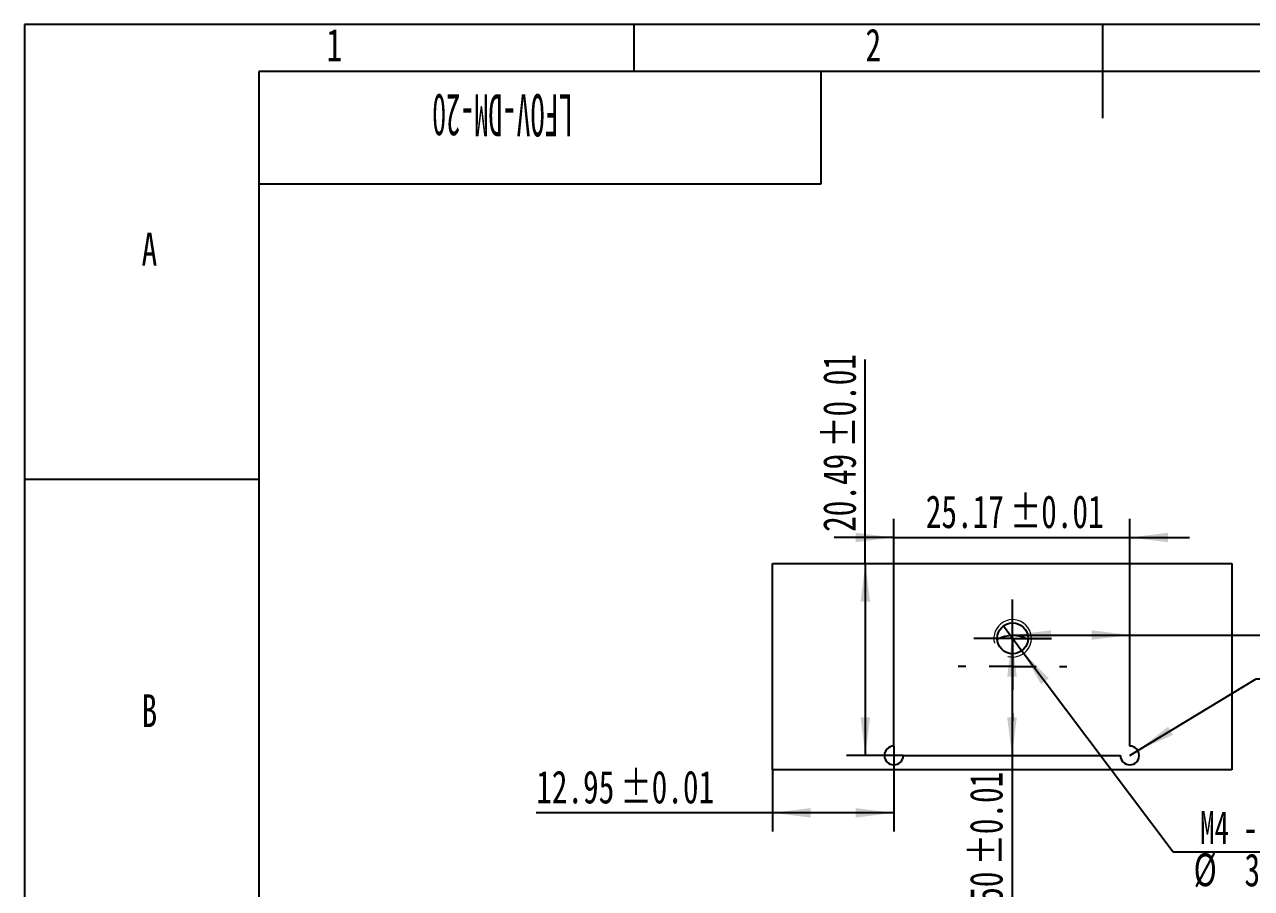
# Model space of a CAD drawing. Header units: millimetres. Extents: x 0 to 210, y 0 to 297.
# Drawn here: x 0 to 130.9, y 204.8 to 297 of the extents above; entities that cross this region are included whole.
import ezdxf

# ---------------------------------------------------------------- set-up
doc = ezdxf.new("R2010")
doc.units = ezdxf.units.MM
doc.layers.add('图框', color=7, linetype='Continuous')
doc.layers.add('根据设置的颜色创建', color=7, linetype='Continuous', lineweight=25)
doc.styles.add('SLDTEXTSTYLE5', font='TXT', dxfattribs={"width": 0.7})
doc.styles.add('SLDTEXTSTYLE6', font='TXT', dxfattribs={"width": 0.49})
doc.styles.add('SLDTEXTSTYLE7', font='TXT', dxfattribs={"width": 0.642857})
doc.dimstyles.new('SLDDIMSTYLE2', dxfattribs={"dimtxt": 3.5, "dimasz": 4.08, "dimexe": 0, "dimexo": 0.0625, "dimgap": 0.875, "dimtad": 2, "dimrnd": 1e-09, "dimzin": 12, "dimdsep": 46, "dimtxsty": 'SLDTEXTSTYLE5', "dimsah": 1, "dimcen": 0.09, "dimadec": 0, "dimazin": 3, "dimtol": 1, "dimtp": 0.01, "dimtm": 0.01, "dimtfac": 1, "dimtmove": 0, "dimatfit": 0, "dimfxl": 0, "dimfrac": 2, "dimtolj": 1, "dimarcsym": 0})
doc.dimstyles.new('SLDDIMSTYLE5', dxfattribs={"dimtxt": 3.5, "dimasz": 4.08, "dimexe": 0, "dimexo": 0.0625, "dimgap": 0.875, "dimtad": 0, "dimtih": 1, "dimtoh": 1, "dimdec": 6, "dimrnd": 1e-09, "dimzin": 12, "dimdsep": 46, "dimtxsty": 'SLDTEXTSTYLE5', "dimblk1": 'NONE', "dimsah": 1, "dimcen": 0, "dimadec": 0, "dimazin": 3, "dimtfac": 1, "dimtmove": 0, "dimatfit": 3, "dimldrblk": 'NONE', "dimfxl": 0, "dimfrac": 2, "dimtolj": 1, "dimtzin": 12, "dimarcsym": 0})
doc.dimstyles.new('SLDDIMSTYLE6', dxfattribs={"dimtxt": 3.5, "dimasz": 4.08, "dimexe": 0, "dimexo": 0.0625, "dimgap": 0.875, "dimtad": 2, "dimrnd": 1e-09, "dimzin": 12, "dimdsep": 46, "dimtxsty": 'SLDTEXTSTYLE5', "dimsah": 1, "dimcen": 0.09, "dimadec": 0, "dimazin": 3, "dimtol": 1, "dimtp": 0.01, "dimtm": 0.01, "dimtfac": 1, "dimtofl": 0, "dimtmove": 0, "dimatfit": 3, "dimfxl": 0, "dimfrac": 2, "dimtolj": 1, "dimarcsym": 0})
doc.dimstyles.new('SLDDIMSTYLE7', dxfattribs={"dimtxt": 3.5, "dimasz": 4.08, "dimexe": 0, "dimexo": 0.0625, "dimgap": 0.875, "dimtad": 2, "dimrnd": 1e-09, "dimzin": 4, "dimdsep": 46, "dimtxsty": 'SLDTEXTSTYLE5', "dimsah": 1, "dimcen": 0.09, "dimadec": 0, "dimazin": 1, "dimtol": 1, "dimtp": 0.01, "dimtm": 0.01, "dimtfac": 1, "dimtofl": 0, "dimtmove": 0, "dimatfit": 3, "dimfxl": 0, "dimfrac": 2, "dimtolj": 1, "dimarcsym": 0})
doc.dimstyles.new('SLDDIMSTYLE8', dxfattribs={"dimtxt": 3.5, "dimasz": 4.08, "dimexe": 0, "dimexo": 0.0625, "dimgap": 0.875, "dimtad": 0, "dimtih": 1, "dimtoh": 1, "dimrnd": 1e-09, "dimzin": 12, "dimdsep": 46, "dimtxsty": 'SLDTEXTSTYLE5', "dimsah": 1, "dimcen": 0, "dimadec": 0, "dimazin": 3, "dimtfac": 1, "dimtofl": 0, "dimtmove": 0, "dimatfit": 3, "dimfxl": 0, "dimfrac": 2, "dimtolj": 1, "dimtzin": 12, "dimarcsym": 0})

# ---------------------------------------------------------------- blocks, each defined once
blk = doc.blocks.new('SW_SYMBOL_HOLE_DEPTH')
at = {"layer": '根据设置的颜色创建', "color": 0}
for p, q in [((0, 875), (800, 875)), ((400, 875), (400, 75)), ((100, 555), (400, 75)), ((700, 555), (400, 75))]:
    blk.add_line(p, q, dxfattribs=at)
blk = doc.blocks.new('_D_8')
at = {"layer": '根据设置的颜色创建'}
for p, q in [((104.42, 232.82), (106.4, 230.18)), ((106.4, 230.18), (122.52, 208.73)), ((122.52, 208.73), (145.59, 208.73))]:
    blk.add_line(p, q, dxfattribs=at)
blk.add_solid([(106.4, 230.18), (108.44, 226.62), (109.26, 227.23)], dxfattribs=at)
at = {"layer": '根据设置的颜色创建', "xscale": 0.004511737089201878, "yscale": 0.004511737089201878, "zscale": 0.004511737089201878}
for p in [(138.62, 209.06), (138.03, 204.55)]:
    blk.add_blockref('SW_SYMBOL_HOLE_DEPTH', p, dxfattribs=at)
at = {"layer": '根据设置的颜色创建', "char_height": 3.5, "attachment_point": 1}
for s, insert, style in [('M4 - 6H', (125.42, 213.06), 'SLDTEXTSTYLE7'), ('5', (143.84, 213.06), 'SLDTEXTSTYLE5'), ('%%c', (124.71, 208.56), 'SLDTEXTSTYLE5'), ('3.30', (130.14, 208.54), 'SLDTEXTSTYLE5'), ('5', (143.24, 208.54), 'SLDTEXTSTYLE5')]:
    blk.add_mtext(s, dxfattribs=dict(at, insert=insert, style=style))
blk = doc.blocks.new('_None')
blk = doc.blocks.new('_D_9')
at = {"layer": '根据设置的颜色创建'}
for p, q in [((92.73, 239.49), (92.73, 244.26)), ((117.91, 239.49), (117.91, 244.26)), ((92.73, 242.26), (86.38, 242.26)), ((92.73, 242.26), (117.91, 242.26)), ((117.91, 242.26), (124.26, 242.26))]:
    blk.add_line(p, q, dxfattribs=at)
for points in [[(92.73, 242.26), (88.65, 242.77), (88.65, 241.76)], [(117.91, 242.26), (121.99, 241.76), (121.99, 242.77)]]:
    blk.add_solid(points, dxfattribs=at)
at = {"layer": '根据设置的颜色创建', "char_height": 3.5, "attachment_point": 1, "style": 'SLDTEXTSTYLE5'}
for s, insert in [('25.17', (96.14, 246.77)), ('±0.01', (105.12, 246.77))]:
    blk.add_mtext(s, dxfattribs=dict(at, insert=insert))
blk = doc.blocks.new('_D_10')
at = {"layer": '根据设置的颜色创建'}
for p, q in [((89.69, 239.49), (89.69, 261.26)), ((89.69, 239.49), (89.69, 219)), ((93.73, 219), (87.69, 219))]:
    blk.add_line(p, q, dxfattribs=at)
for points in [[(89.69, 239.49), (89.19, 235.41), (90.2, 235.41)], [(89.69, 219), (90.2, 223.08), (89.19, 223.08)]]:
    blk.add_solid(points, dxfattribs=at)
at = {"layer": '根据设置的颜色创建', "char_height": 3.5, "attachment_point": 1, "rotation": 90, "style": 'SLDTEXTSTYLE5'}
for s, insert in [('±0.01', (85.18, 251.84)), ('20.49', (85.18, 242.86))]:
    blk.add_mtext(s, dxfattribs=dict(at, insert=insert))
blk = doc.blocks.new('_D_11')
at = {"layer": '根据设置的颜色创建'}
for p, q in [((105.41, 231.5), (103.34, 231.5)), ((105.34, 231.5), (105.34, 219)), ((105.34, 219), (105.34, 198.28))]:
    blk.add_line(p, q, dxfattribs=at)
for points in [[(105.34, 231.5), (104.83, 227.42), (105.85, 227.42)], [(105.34, 219), (105.85, 223.08), (104.83, 223.08)]]:
    blk.add_solid(points, dxfattribs=at)
at = {"layer": '根据设置的颜色创建', "char_height": 3.5, "attachment_point": 1, "rotation": 90, "style": 'SLDTEXTSTYLE5'}
for s, insert in [('±0.01', (100.83, 207.27)), ('12.50', (100.83, 198.28))]:
    blk.add_mtext(s, dxfattribs=dict(at, insert=insert))
blk = doc.blocks.new('_D_12')
at = {"layer": '根据设置的颜色创建'}
for p, q in [((105.41, 231.5), (105.41, 233.85)), ((105.41, 231.85), (117.91, 231.85)), ((117.91, 231.85), (150.56, 231.85))]:
    blk.add_line(p, q, dxfattribs=at)
for points in [[(105.41, 231.85), (109.49, 231.35), (109.49, 232.36)], [(117.91, 231.85), (113.83, 232.36), (113.83, 231.35)]]:
    blk.add_solid(points, dxfattribs=at)
at = {"layer": '根据设置的颜色创建', "char_height": 3.5, "attachment_point": 1, "style": 'SLDTEXTSTYLE5'}
for s, insert in [('12.50', (132.15, 236.37)), ('±0.01', (141.14, 236.37))]:
    blk.add_mtext(s, dxfattribs=dict(at, insert=insert))
blk = doc.blocks.new('_D_13')
at = {"layer": '根据设置的颜色创建'}
for p, q in [((92.73, 220), (92.73, 210.88)), ((79.79, 217.49), (79.79, 210.88)), ((79.79, 212.88), (54.58, 212.88)), ((92.73, 212.88), (79.79, 212.88))]:
    blk.add_line(p, q, dxfattribs=at)
for points in [[(79.79, 212.88), (83.87, 212.37), (83.87, 213.39)], [(92.73, 212.88), (88.65, 213.39), (88.65, 212.37)]]:
    blk.add_solid(points, dxfattribs=at)
at = {"layer": '根据设置的颜色创建', "char_height": 3.5, "attachment_point": 1, "style": 'SLDTEXTSTYLE5'}
for s, insert in [('12.95', (54.58, 217.39)), ('±0.01', (63.57, 217.39))]:
    blk.add_mtext(s, dxfattribs=dict(at, insert=insert))
blk = doc.blocks.new('_D_14')
at = {"layer": '根据设置的颜色创建'}
for p, q in [((118.76, 219.52), (131.39, 227.19)), ((131.39, 227.19), (146.08, 227.19)), ((117.91, 219), (118.76, 219.52))]:
    blk.add_line(p, q, dxfattribs=at)
blk.add_solid([(118.76, 219.52), (122.51, 221.2), (121.99, 222.07)], dxfattribs=at)
at = {"layer": '根据设置的颜色创建', "xscale": 0.004511737089201878, "yscale": 0.004511737089201878, "zscale": 0.004511737089201878}
blk.add_blockref('SW_SYMBOL_HOLE_DEPTH', (140.64, 226.67), dxfattribs=at)
at = {"layer": '根据设置的颜色创建', "char_height": 3.5, "attachment_point": 1, "style": 'SLDTEXTSTYLE5'}
for s, insert in [('2X', (132.98, 230.66)), ('R1', (137.57, 230.66)), ('3', (144.54, 230.66))]:
    blk.add_mtext(s, dxfattribs=dict(at, insert=insert))
blk = doc.blocks.new('SW_CENTERMARKSYMBOL_0')
at = {"layer": '根据设置的颜色创建', "color": 0}
for p, q in [((0, 5), (0, 5.8)), ((0, 0), (0, 2.5)), ((-5, 0), (-5.8, 0)), ((0, 0), (-2.5, 0)), ((0, 0), (0, -2.5)), ((0, 0), (2.5, 0)), ((5, 0), (5.8, 0)), ((0, -5), (0, -5.8))]:
    blk.add_line(p, q, dxfattribs=at)
blk = doc.blocks.new('SW_CENTERMARKSYMBOL_1')
at = {"layer": '根据设置的颜色创建', "color": 0}
for p, q in [((0, 2.5), (0, 4.15)), ((0, 0), (0, 2.5)), ((-2.5, 0), (-4.15, 0)), ((0, 0), (-2.5, 0)), ((0, 0), (0, -2.5)), ((0, 0), (2.5, 0)), ((2.5, 0), (4.15, 0)), ((0, -2.5), (0, -4.15))]:
    blk.add_line(p, q, dxfattribs=at)

msp = doc.modelspace()

# ---------------------------------------------------------------- linework, layer by layer
at = {"color": 7, "linetype": 'Continuous', "lineweight": 25}
for p, q in [((79.7850386, 217.4876569), (79.7850386, 239.4876569)), ((79.7850386, 239.4876569), (92.7329628, 239.4876569)), ((92.7329628, 220.0021462), (92.7329628, 239.4876569)), ((92.7329628, 239.4876569), (117.9070386, 239.4876569)), ((117.9070386, 220.0021462), (117.9070386, 239.4876569)), ((117.9070386, 239.4876569), (128.7850386, 239.4876569)), ((128.7850386, 239.4876569), (128.7850386, 217.4876569)), ((93.7329628, 219.0021462), (116.9070386, 219.0021462)), ((128.7850386, 217.4876569), (79.7850386, 217.4876569))]:
    msp.add_line(p, q, dxfattribs=at)
msp.add_circle((105.4070386, 231.5021462), 1.65, dxfattribs=at)
at = {"color": 7, "linetype": 'Continuous', "lineweight": 18}
msp.add_arc((105.4070386, 231.5021462), 2, 255, 195, dxfattribs=at)
at = {"color": 7, "linetype": 'Continuous', "lineweight": 25}
for centre, radius, start, end in [((105.4070386, 228.5021462), 3.3, 60.117096539, 119.882903461), ((92.7329628, 219.0021462), 1, 90, 0), ((117.9070386, 219.0021462), 1, 180, 90)]:
    msp.add_arc(centre, radius, start, end, dxfattribs=at)
at = {"layer": '图框'}
for p, q in [((210, 297), (0, 297)), ((0, 297), (0, 0)), ((65, 297), (65, 292)), ((0, 248.5), (25, 248.5))]:
    msp.add_line(p, q, dxfattribs=at)
at = {"layer": '图框', "lineweight": 25}
for p, q in [((115, 297), (115, 287)), ((205, 292), (25, 292)), ((25, 292), (25, 5)), ((85, 280), (85, 292)), ((25, 280), (85, 280))]:
    msp.add_line(p, q, dxfattribs=at)

# ---------------------------------------------------------------- block references
at = {"layer": '根据设置的颜色创建'}
for name, p in [('SW_CENTERMARKSYMBOL_1', (105.4070386, 231.5021462)), ('SW_CENTERMARKSYMBOL_0', (105.4070386, 228.5021462))]:
    msp.add_blockref(name, p, dxfattribs=at)

# ---------------------------------------------------------------- texts
at = {"color": 7, "linetype": 'Continuous', "lineweight": 0, "char_height": 3.5, "attachment_point": 2, "style": 'SLDTEXTSTYLE5'}
for s, insert in [('1', (33.0444444, 296.5628364)), ('2', (90.5444444, 296.5628364))]:
    msp.add_mtext(s, dxfattribs=dict(at, insert=insert))
at = {"layer": '图框', "insert": (50.9807446, 285.064406), "char_height": 4.5, "attachment_point": 2, "rotation": 180, "style": 'SLDTEXTSTYLE6'}
msp.add_mtext('LFOV-DM-20', dxfattribs=at)
at = {"layer": '图框', "char_height": 3.5, "attachment_point": 2, "style": 'SLDTEXTSTYLE5'}
for s, insert in [('A', (13.3203125, 274.7857757)), ('B', (13.3203125, 225.5357757))]:
    msp.add_mtext(s, dxfattribs=dict(at, insert=insert))

# ---------------------------------------------------------------- dimensions: what is measured, and where the dimension line sits
at = {"layer": '根据设置的颜色创建'}
for base, p1, p2, dimstyle, picture, middle in [((89.6935427, 219.0021462), (79.7850386, 239.4876569), (93.7329628, 219.0021462), 'SLDDIMSTYLE6', '_D_10', (89.6935427, 252.0584906)), ((105.3429942, 219.0021462), (105.4070386, 231.5021462), (116.9070386, 219.0021462), 'SLDDIMSTYLE7', '_D_11', (105.3429942, 207.4876569))]:
    dim = msp.add_linear_dim(base=base, p1=p1, p2=p2, angle=90, dimstyle=dimstyle, dxfattribs=at)
    dim.commit()
    dim.dimension.update_dxf_attribs({"geometry": picture, "text_midpoint": middle, "dimtype": 160})
for base, p1, p2, dimstyle, picture, middle in [((117.9070386, 242.2631049), (92.7329628, 239.4876569), (117.9070386, 239.4876569), 'SLDDIMSTYLE2', '_D_9', (105.3429942, 242.2631049)), ((117.9070386, 231.8537091), (105.4070386, 231.5021462), (117.9070386, 239.4876569), 'SLDDIMSTYLE7', '_D_12', (141.356374, 231.8537091)), ((79.7850386, 212.8781837), (92.7329628, 220.0021462), (79.7850386, 217.4876569), 'SLDDIMSTYLE6', '_D_13', (63.7850386, 212.8781837))]:
    dim = msp.add_linear_dim(base=base, p1=p1, p2=p2, dimstyle=dimstyle, dxfattribs=at)
    dim.commit()
    dim.dimension.update_dxf_attribs({"geometry": picture, "text_midpoint": middle, "dimtype": 160})
dim = msp.add_diameter_dim_2p(p1=(104.4157762, 232.8211984), p2=(106.398301, 230.1830939), text=' M4 - 6H {\\fGDT;x} 5\\P%%c 3.30 {\\fGDT;x} 5\\P', dimstyle='SLDDIMSTYLE5', override={"dimpost": '<>'}, dxfattribs=at)
dim.commit()
dim.dimension.update_dxf_attribs({"geometry": '_D_8', "text_midpoint": (134.8498523, 208.5437199), "dimtype": 163})
dim = msp.add_radius_dim(center=(117.9070386, 219.0021462), mpoint=(118.7618567, 219.5210739), text='2X <>{\\fGDT;x}3', dimstyle='SLDDIMSTYLE8', dxfattribs=at)
dim.commit()
dim.dimension.update_dxf_attribs({"geometry": '_D_14', "text_midpoint": (139.5253945, 228.8313728), "dimtype": 164})

doc.saveas('drawing.dxf')
